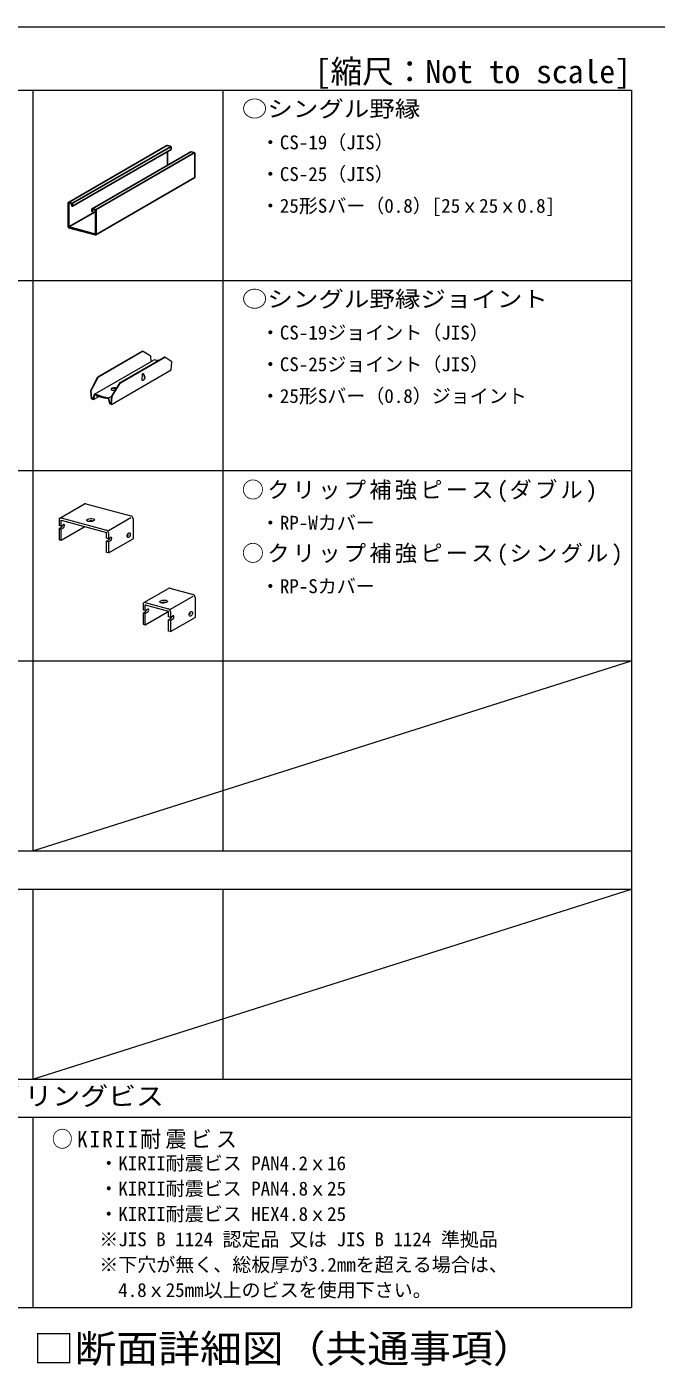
# Model space of a CAD drawing. Units: millimetres on the paper, enlarged 40 times. Extents: x -7800 to 7800, y -5387 to 5300.
# Drawn here: x -1987 to 0, y 1075 to 5300 of the extents above; entities that cross this region are included whole.
import ezdxf
from ezdxf.enums import TextEntityAlignment as Align

# ---------------------------------------------------------------- set-up
doc = ezdxf.new("R2010")
doc.units = ezdxf.units.MM
doc.header["$LTSCALE"] = 40
for name, color, linetype, lineweight in [('0-3_野縁', 2, 'Continuous', 25), ('0-B_補強金具・金具・その他', 3, 'Continuous', 18), ('F-3_野縁受け', 7, 'Continuous', 18)]:
    doc.layers.add(name, color=color, linetype=linetype, lineweight=lineweight)
doc.layers.add('0-6_文字', color=7, linetype='Continuous')
doc.layers.add('F-6_文字', color=7, linetype='Continuous')
doc.styles.add('ＭＳ ゴシック', font='')
doc.styles.get('ＭＳ ゴシック').set_extended_font_data('MS Gothic')

msp = doc.modelspace()

# ---------------------------------------------------------------- linework, layer by layer
at = {"layer": '0-3_野縁'}
for p, q in [((-1855.44, 4746.18), (-1544.42, 4925.75)), ((-1842.66, 4743.38), (-1533.72, 4921.75)), ((-1842.66, 4733.78), (-1531.64, 4913.35)), ((-1469.46, 4905.67), (-1780.48, 4726.1)), ((-1767.71, 4723.3), (-1458.3, 4901.93)), ((-1543.33, 4906.6), (-1543.33, 4863.02)), ((-1542.77, 4925.93), (-1534.42, 4923.69)), ((-1531.64, 4919.75), (-1531.64, 4913.35)), ((-1459.47, 4903.61), (-1467.81, 4905.85)), ((-1456.69, 4824.45), (-1456.69, 4899.66)), ((-1768.84, 4644.22), (-1456.69, 4824.45)), ((-1856.57, 4670.31), (-1856.57, 4743.91)), ((-1854.35, 4743.95), (-1854.35, 4668.82)), ((-1854.35, 4743.95), (-1844.89, 4741.42)), ((-1853.79, 4746.36), (-1845.45, 4744.13)), ((-1844.89, 4734.38), (-1844.89, 4741.42)), ((-1842.66, 4733.78), (-1844.89, 4734.38)), ((-1842.66, 4733.78), (-1844.05, 4734.15)), ((-1842.66, 4740.18), (-1842.66, 4733.78)), ((-1852.52, 4669.87), (-1766.16, 4719.73)), ((-1781.62, 4723.82), (-1781.62, 4717.42)), ((-1781.62, 4717.42), (-1779.39, 4716.83)), ((-1769.93, 4721.33), (-1779.39, 4723.87)), ((-1779.39, 4716.83), (-1779.39, 4723.87)), ((-1770.49, 4724.04), (-1778.84, 4726.28)), ((-1769.93, 4721.33), (-1769.93, 4646.2)), ((-1767.71, 4646.5), (-1767.71, 4720.1)), ((-1769.93, 4646.2), (-1854.35, 4668.82)), ((-1770.49, 4644.04), (-1853.79, 4666.36))]:
    msp.add_line(p, q, dxfattribs=at)
for centre, start_param, end_param in [((-1542.77, 4922.73), 5.6914085, 6.3251409), ((-1534.42, 4920.49), 4.1206122, 5.6914085), ((-1467.81, 4902.65), 5.6914085, 6.3251409), ((-1459.47, 4900.41), 4.1206122, 5.6914085), ((-1853.79, 4743.16), 5.6914085, 7.2622048), ((-1845.45, 4740.93), 4.1206122, 5.6914085), ((-1778.84, 4723.08), 5.6914085, 7.2622048), ((-1770.49, 4720.84), 4.1206122, 5.6914085), ((-1853.79, 4669.56), 0.9790195, 2.5498158), ((-1770.49, 4647.24), 2.5498158, 4.1206122)]:
    msp.add_ellipse(centre, major_axis=(-1.55, 3.07), ratio=0.751651, start_param=start_param, end_param=end_param, dxfattribs=at)
at = {"layer": '0-B_補強金具・金具・その他'}
for p, q in [((-1762.3, 4196.21), (-1622.63, 4276.85)), ((-1761.07, 4195.88), (-1621.39, 4276.52)), ((-1622.63, 4276.85), (-1621.39, 4276.52)), ((-1595.19, 4261.31), (-1621.39, 4276.52)), ((-1773.32, 4141.11), (-1584.87, 4249.91)), ((-1691.37, 4177.21), (-1551.69, 4257.85)), ((-1594.15, 4244.56), (-1595.19, 4261.31)), ((-1572.83, 4246.69), (-1584.87, 4249.91)), ((-1576.53, 4247.68), (-1574.31, 4248.96)), ((-1574.31, 4248.96), (-1570.62, 4247.97)), ((-1784.87, 4152.85), (-1762.3, 4196.21)), ((-1783.63, 4152.51), (-1761.07, 4195.88)), ((-1762.3, 4196.21), (-1761.07, 4195.88)), ((-1719.23, 4109.02), (-1530.78, 4217.82)), ((-1622.35, 4204.75), (-1623.58, 4185.59)), ((-1622.35, 4204.75), (-1621.24, 4205.39)), ((-1618.28, 4185.99), (-1617.17, 4186.63)), ((-1784.87, 4152.85), (-1783.63, 4152.51)), ((-1783.21, 4126.16), (-1784.87, 4152.85)), ((-1782.08, 4127.46), (-1783.63, 4152.51)), ((-1777.49, 4126.23), (-1773.32, 4141.11)), ((-1751.22, 4135.19), (-1773.32, 4141.11)), ((-1718.81, 4135.14), (-1692.6, 4177.54)), ((-1717.57, 4134.81), (-1691.37, 4177.21)), ((-1783.21, 4126.16), (-1776.26, 4124.3)), ((-1782.08, 4127.46), (-1776.2, 4130.85)), ((-1782.08, 4127.46), (-1777.49, 4126.23)), ((-1776.26, 4124.3), (-1772.09, 4139.18)), ((-1776.26, 4124.3), (-1759.55, 4133.95)), ((-1751.22, 4133.59), (-1772.09, 4139.18)), ((-1764.98, 4138.88), (-1767.19, 4137.6)), ((-1767.19, 4136), (-1767.19, 4137.6)), ((-1767.19, 4137.6), (-1739.68, 4130.22)), ((-1767.19, 4136), (-1739.68, 4128.62)), ((-1751.22, 4135.19), (-1729.12, 4129.27)), ((-1751.22, 4133.59), (-1730.36, 4128)), ((-1737.47, 4131.5), (-1739.68, 4130.22)), ((-1739.68, 4130.22), (-1739.68, 4128.62)), ((-1737.47, 4129.9), (-1739.68, 4128.62)), ((-1737.47, 4131.5), (-1737.47, 4129.9)), ((-1730.36, 4128), (-1726.18, 4110.88)), ((-1729.12, 4129.27), (-1718.8, 4135.23)), ((-1729.12, 4129.27), (-1724.95, 4112.15)), ((-1719.23, 4109.02), (-1726.18, 4110.88)), ((-1724.95, 4112.15), (-1720.11, 4114.95)), ((-1720.37, 4110.92), (-1724.95, 4112.15)), ((-1720.37, 4110.92), (-1718.81, 4135.14)), ((-1882.46, 3750.35), (-1804.87, 3795.15)), ((-1801.08, 3795.56), (-1658.09, 3757.25)), ((-1885.07, 3745.12), (-1885.07, 3726.88)), ((-1878.67, 3725.16), (-1885.07, 3726.88)), ((-1885.07, 3717.28), (-1877.31, 3721.76)), ((-1878.67, 3750.76), (-1735.68, 3712.45)), ((-1878.67, 3743.4), (-1735.68, 3705.09)), ((-1878.67, 3725.16), (-1878.67, 3743.4)), ((-1878.67, 3725.16), (-1870.91, 3729.64)), ((-1878.67, 3680.36), (-1804.1, 3723.42)), ((-1878.67, 3715.56), (-1870.91, 3720.04)), ((-1729.29, 3710.74), (-1658.05, 3751.87)), ((-1651.69, 3748.18), (-1651.69, 3685.14)), ((-1878.67, 3715.56), (-1885.07, 3717.28)), ((-1885.07, 3717.28), (-1885.07, 3682.08)), ((-1885.07, 3682.08), (-1878.67, 3680.36)), ((-1878.67, 3680.36), (-1878.67, 3715.56)), ((-1735.68, 3686.85), (-1735.68, 3705.09)), ((-1729.29, 3685.14), (-1735.68, 3686.85)), ((-1735.68, 3677.25), (-1727.93, 3681.73)), ((-1729.29, 3675.54), (-1735.68, 3677.25)), ((-1735.68, 3642.05), (-1735.68, 3677.25)), ((-1729.29, 3640.34), (-1651.69, 3685.14)), ((-1729.29, 3675.54), (-1721.53, 3680.02)), ((-1729.29, 3640.34), (-1735.68, 3642.05)), ((-1729.29, 3675.54), (-1729.29, 3640.34)), ((-1617.06, 3483.81), (-1539.47, 3528.61)), ((-1535.68, 3529.03), (-1462.24, 3509.35)), ((-1619.67, 3478.58), (-1619.67, 3460.34)), ((-1613.27, 3484.23), (-1539.83, 3464.55)), ((-1533.43, 3462.83), (-1462.19, 3503.97)), ((-1455.84, 3500.27), (-1455.84, 3437.23)), ((-1613.27, 3458.63), (-1619.67, 3460.34)), ((-1619.67, 3450.74), (-1611.91, 3455.22)), ((-1613.27, 3449.03), (-1619.67, 3450.74)), ((-1619.67, 3450.74), (-1619.67, 3415.54)), ((-1613.27, 3458.63), (-1605.51, 3463.11)), ((-1613.27, 3413.83), (-1538.7, 3456.88)), ((-1613.27, 3449.03), (-1605.51, 3453.51)), ((-1613.27, 3413.83), (-1613.27, 3449.03)), ((-1539.83, 3438.95), (-1539.83, 3457.19)), ((-1533.43, 3437.23), (-1539.83, 3438.95)), ((-1539.83, 3429.35), (-1532.07, 3433.83)), ((-1533.43, 3427.63), (-1539.83, 3429.35)), ((-1539.83, 3394.15), (-1539.83, 3429.35)), ((-1533.43, 3392.43), (-1455.84, 3437.23)), ((-1533.43, 3427.63), (-1525.67, 3432.11)), ((-1533.43, 3427.63), (-1533.43, 3392.43)), ((-1619.67, 3415.54), (-1613.27, 3413.83)), ((-1533.43, 3392.43), (-1539.83, 3394.15))]:
    msp.add_line(p, q, dxfattribs=at)
for points in [[(-1691.37, 4177.21), (-1692.6, 4177.54), (-1552.93, 4258.18)], [(-1530.78, 4217.82), (-1529.12, 4243.61), (-1551.69, 4257.85), (-1552.93, 4258.18)], [(-1719.23, 4109.02), (-1717.57, 4134.81), (-1718.81, 4135.14)], [(-1729.29, 3703.38), (-1729.29, 3685.14), (-1721.53, 3689.62)], [(-1613.27, 3458.63), (-1613.27, 3476.87), (-1539.83, 3457.19)], [(-1533.43, 3455.47), (-1533.43, 3437.23), (-1525.67, 3441.71)]]:
    msp.add_lwpolyline(points, dxfattribs=at)
for centre, major_axis, ratio, start_param, end_param in [((-1622.97, 4195.17), (-4.05, 9.49), 0.751651, 2.5498158, 5.6914085), ((-1621.86, 4195.81), (-4.05, 9.49), 0.751651, 3.2319571, 5.6914085), ((-1622.97, 4195.17), (-4.23, -10.09), 0.512606, 2.4820828, 3.5348932), ((-1712.42, 4157.59), (8.89, 0.65), 0.410193, 0.2742426, 5.4320533), ((-1712.42, 4155.99), (8.89, 0.65), 0.410193, 0.4579643, 2.8916718), ((-1801.08, 3788.2), (-3.57, 7.06), 0.751651, 5.6914085, 6.3251409), ((-1878.67, 3743.4), (-3.57, 7.06), 0.751651, 5.6914085, 7.2622048), ((-1877.31, 3726.56), (1.81, 5.07), 0.550454, 3.7155639, 5.1592529), ((-1870.91, 3724.84), (1.81, 5.07), 0.550454, 3.7155639, 6.8571565), ((-1785.67, 3736.66), (12.09, 0.88), 0.410193, 0.8010785, 2.2809119), ((-1658.09, 3749.89), (-3.57, 7.06), 0.751651, 4.1206122, 5.6914085), ((-1735.68, 3705.09), (-3.57, 7.06), 0.751651, 4.1206122, 5.6914085), ((-1727.93, 3686.53), (1.81, 5.07), 0.550454, 3.7155639, 5.1592529), ((-1721.53, 3684.82), (1.81, 5.07), 0.550454, 3.7155639, 6.8571565), ((-1671.39, 3698.37), (2.65, 7.44), 0.550454, 4.0492475, 5.4638844), ((-1535.68, 3521.67), (-3.57, 7.06), 0.751651, 5.6914085, 6.3251409), ((-1462.24, 3501.99), (-3.57, 7.06), 0.751651, 4.1206122, 5.6914085), ((-1613.27, 3476.87), (-3.57, 7.06), 0.751651, 5.6914085, 7.2622048), ((-1555.05, 3479.44), (12.09, 0.88), 0.410193, 0.8010785, 2.2809119), ((-1539.83, 3457.19), (-3.57, 7.06), 0.751651, 4.1206122, 5.6914085), ((-1611.91, 3460.02), (1.81, 5.07), 0.550454, 3.7155639, 5.1592529), ((-1605.51, 3458.31), (1.81, 5.07), 0.550454, 3.7155639, 6.8571565), ((-1532.07, 3438.63), (1.81, 5.07), 0.550454, 3.7155639, 5.1592529), ((-1525.67, 3436.91), (1.81, 5.07), 0.550454, 3.7155639, 6.8571565), ((-1475.54, 3450.47), (2.65, 7.44), 0.550454, 4.0492475, 5.4638844)]:
    msp.add_ellipse(centre, major_axis=major_axis, ratio=ratio, start_param=start_param, end_param=end_param, dxfattribs=at)
for centre, major_axis, ratio in [((-1785.67, 3744.02), (12.09, 0.88), 0.410193), ((-1664.99, 3696.66), (2.65, 7.44), 0.550454), ((-1555.05, 3486.8), (12.09, 0.88), 0.410193), ((-1469.14, 3448.75), (2.65, 7.44), 0.550454)]:
    msp.add_ellipse(centre, major_axis=major_axis, ratio=ratio, dxfattribs=at)
at = {"layer": 'F-3_野縁受け', "color": 3}
for p, q in [((-7800, 5300), (7800, 5300)), ((-7638.18, 5100.25), (-78.18, 5100.25)), ((-1968.18, 5100.25), (-1968.18, 2700.25)), ((-78.18, 5100.25), (-78.18, 1260.25)), ((-7638.18, 4500.25), (-78.18, 4500.25)), ((-7638.18, 3900.25), (-78.18, 3900.25)), ((-7638.18, 3300.25), (-78.18, 3300.25)), ((-1968.18, 2700.25), (-78.18, 3300.25)), ((-7638.18, 2700.25), (-78.18, 2700.25)), ((-7638.18, 2580.25), (-78.18, 2580.25)), ((-1968.18, 1980.25), (-78.18, 2580.25)), ((-1968.18, 2580.25), (-1968.18, 1980.25)), ((-7638.18, 1980.25), (-78.18, 1980.25)), ((-7638.18, 1860.25), (-78.18, 1860.25)), ((-7638.18, 1260.25), (-78.18, 1260.25))]:
    msp.add_line(p, q, dxfattribs=at)
at = {"layer": 'F-3_野縁受け', "color": 4, "lineweight": 9}
for p, q in [((-1368.18, 5100.25), (-1368.18, 2700.25)), ((-1368.18, 2580.25), (-1368.18, 1980.25)), ((-1968.18, 1860.25), (-1968.18, 1260.25))]:
    msp.add_line(p, q, dxfattribs=at)

# ---------------------------------------------------------------- texts
at = {"layer": '0-6_文字', "style": 'ＭＳ ゴシック'}
for s, height, width, p in [('○シングル野縁', 51.32, 1.15, (-1308.18, 5000.25)), ('○シングル野縁ジョイント', 51.32, 1.15, (-1308.18, 4400.25)), ('○セルフドリリングビス', 58.65, 1.1, (-2522.36, 1880.25))]:
    msp.add_text(s, height=height, dxfattribs=dict(at, width=width)).set_placement(p, align=Align.BOTTOM_LEFT)
for s, p in [('・CS-19（JIS）', (-1248.18, 4900.25)), ('・CS-25（JIS）', (-1248.18, 4800.25)), ('・25形Sバー（0.8）[25ｘ25ｘ0.8]', (-1248.18, 4700.25)), ('・CS-19ジョイント（JIS）', (-1248.18, 4300.25)), ('・CS-25ジョイント（JIS）', (-1248.18, 4200.25)), ('・25形Sバー（0.8）ジョイント', (-1248.18, 4100.25)), ('・RP-Wカバー', (-1248.18, 3700.25)), ('・RP-Sカバー', (-1248.18, 3500.25)), ('・KIRII耐震ビス PAN4.2ｘ16', (-1758.18, 1680.25)), ('・KIRII耐震ビス PAN4.8ｘ25', (-1758.18, 1600.25)), ('・KIRII耐震ビス HEX4.8ｘ25', (-1758.18, 1520.25)), ('※JIS B 1124 認定品 又は JIS B 1124 準拠品 ', (-1758.18, 1440.25)), ('※下穴が無く、総板厚が3.2mmを超える場合は、', (-1758.18, 1360.25)), ('  4.8ｘ25mm以上のビスを使用下さい。', (-1758.18, 1280.25))]:
    msp.add_text(s, height=43.99, dxfattribs=at).set_placement(p, align=Align.BOTTOM_LEFT)
at = {"layer": '0-6_文字', "char_height": 51.32, "attachment_point": 7, "style": 'ＭＳ ゴシック'}
for s, insert in [('\\T1.15;○クリップ補強ピース(ダブル)', (-1308.18, 3800.25)), ('\\T1.15;○クリップ補強ピース(シングル)', (-1308.18, 3600.25)), ('\\T1.2;\\W0.95;○KIRII耐震ビス', (-1908.18, 1760.25))]:
    msp.add_mtext(s, dxfattribs=dict(at, insert=insert))
at = {"layer": 'F-6_文字', "style": 'ＭＳ ゴシック'}
msp.add_text('[縮尺：Not to scale]', height=73.31, dxfattribs=at).set_placement((-1078.18, 5100.25), align=Align.BOTTOM_LEFT)
at = {"layer": 'F-6_文字', "style": 'ＭＳ ゴシック', "width": 1.1}
msp.add_text('□断面詳細図（共通事項）', height=87.98, dxfattribs=at).set_placement((-1968.18, 1060.25), align=Align.BOTTOM_LEFT)

doc.saveas('drawing.dxf')
